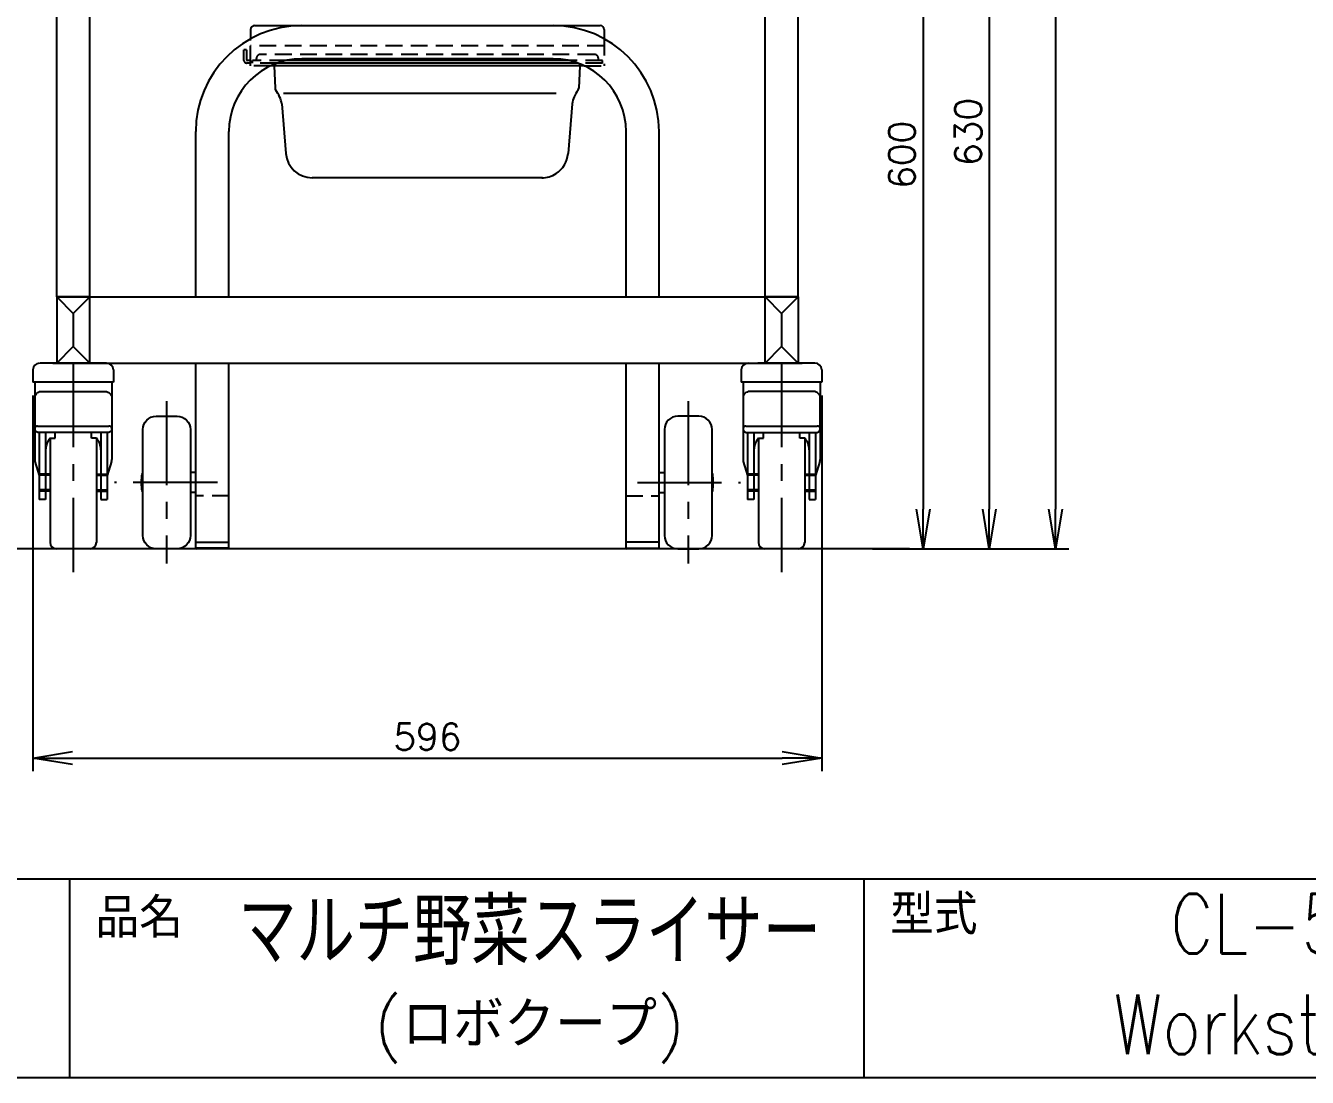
# Model space of a CAD drawing. Extents: x 230 to 4050, y 0 to 2754.
# Drawn here: x 2197 to 3165, y 0 to 794 of the extents above; entities that cross this region are included whole.
import ezdxf
from ezdxf.enums import TextEntityAlignment as Align

# ---------------------------------------------------------------- set-up
doc = ezdxf.new("R2010")
doc.units = 0
doc.header["$LTSCALE"] = 2
doc.linetypes.add('CENTER', pattern=[50.8, 31.75, -6.35, 6.35, -6.35])
doc.linetypes.add('HIDDEN', pattern=[9.525, 6.35, -3.175])
doc.layers.get('0').update_dxf_attribs({"linetype": 'CONTINUOUS'})
doc.layers.get('DEFPOINTS').update_dxf_attribs({"linetype": 'CONTINUOUS'})
for name, color, linetype in [('DANMEN', 7, 'CONTINUOUS'), ('SUNPOU', 7, 'CONTINUOUS'), ('WAKU', 7, 'CONTINUOUS')]:
    doc.layers.add(name, color=color, linetype=linetype)
doc.styles.get("Standard").update_dxf_attribs({"font": 'romans.shx', "bigfont": 'extfont.shx'})
doc.dimstyles.get("Standard").update_dxf_attribs({"dimscale": 10, "dimtxt": 2, "dimasz": 3, "dimexe": 1, "dimexo": 1, "dimgap": 0.6, "dimtad": 3, "dimdec": 0, "dimzin": 0, "dimdsep": 46, "dimtxsty": 'STANDARD', "dimblk1": 'OPEN', "dimblk2": 'OPEN', "dimsah": 1, "dimcen": 1.5, "dimadec": 0, "dimazin": 0, "dimtfac": 1, "dimtdec": 0, "dimtmove": 0, "dimatfit": 0, "dimldrblk": 'DOTSMALL', "dimfxl": 1, "dimtvp": 1, "dimtolj": 1, "dimtzin": 0, "dimarcsym": 0})

# ---------------------------------------------------------------- blocks, each defined once
blk = doc.blocks.new('_OPEN')
at = {"color": 0, "linetype": 'ByBlock'}
for p, q in [((-1, 0.167), (0, 0)), ((0, 0), (-1, -0.167)), ((0, 0), (-1, 0))]:
    blk.add_line(p, q, dxfattribs=at)
blk = doc.blocks.new('*D24')
at = {"layer": 'DEFPOINTS', "color": 0}
for p in [(2679.51, 1028.69), (2835.37, 399.16), (2924.81, 399.16)]:
    blk.add_point(p, dxfattribs=at)
at = {"layer": 'SUNPOU', "color": 0, "lineweight": -2}
for p, q in [((2689.51, 1028.69), (2934.81, 1028.69)), ((2924.81, 998.69), (2924.81, 429.16)), ((2845.37, 399.16), (2934.81, 399.16))]:
    blk.add_line(p, q, dxfattribs=at)
at = {"layer": 'SUNPOU', "color": 0, "lineweight": -2, "xscale": 30, "yscale": 30, "zscale": 30}
for p, rotation in [((2924.81, 1028.69), 90), ((2924.81, 399.16), 270)]:
    blk.add_blockref('_OPEN', p, dxfattribs=dict(at, rotation=rotation))
at = {"layer": 'SUNPOU', "color": 0, "insert": (2908.81, 713.92), "char_height": 20, "attachment_point": 5, "rotation": 90}
blk.add_mtext('\\A1;630', dxfattribs=at)
blk = doc.blocks.new('_DotSmall')
at = {"color": 0, "linetype": 'ByBlock', "const_width": 0.5}
blk.add_lwpolyline([(-0.0625, 0, 1), (0.0625, 0, 1)], format="xyb", close=True, dxfattribs=at)
blk = doc.blocks.new('*D35')
at = {"layer": 'DEFPOINTS', "color": 0}
for p in [(-3286.85, 875.75), (-3056.83, 274.91), (-3008.55, 274.91)]:
    blk.add_point(p, dxfattribs=at)
at = {"layer": 'SUNPOU', "color": 0, "lineweight": -2}
for p, q in [((-3276.85, 875.75), (-2998.55, 875.75)), ((-3008.55, 845.75), (-3008.55, 304.91)), ((-3046.83, 274.91), (-2998.55, 274.91))]:
    blk.add_line(p, q, dxfattribs=at)
at = {"layer": 'SUNPOU', "color": 0, "lineweight": -2, "xscale": 30, "yscale": 30, "zscale": 30}
for p, rotation in [((-3008.55, 875.75), 90), ((-3008.55, 274.91), 270)]:
    blk.add_blockref('_OPEN', p, dxfattribs=dict(at, rotation=rotation))
at = {"layer": 'SUNPOU', "color": 0, "insert": (-3024.55, 572.41), "char_height": 20, "attachment_point": 5, "rotation": 90}
blk.add_mtext('\\A1;600', dxfattribs=at)
blk = doc.blocks.new('*D28')
at = {"layer": 'DEFPOINTS', "color": 0}
for p in [(2202.43, 524.9), (2798.43, 524.9), (2798.43, 241.14)]:
    blk.add_point(p, dxfattribs=at)
at = {"layer": 'SUNPOU', "color": 0, "linetype": 'ByBlock', "lineweight": -2}
for p, q in [((2202.43, 514.9), (2202.43, 231.14)), ((2798.43, 514.9), (2798.43, 231.14)), ((2232.43, 241.14), (2768.43, 241.14))]:
    blk.add_line(p, q, dxfattribs=at)
at = {"layer": 'SUNPOU', "color": 0, "lineweight": -2, "xscale": 30, "yscale": 30, "zscale": 30, "rotation": 180}
blk.add_blockref('_OPEN', (2202.43, 241.14), dxfattribs=at)
at = {"layer": 'SUNPOU', "color": 0, "lineweight": -2, "xscale": 30, "yscale": 30, "zscale": 30}
blk.add_blockref('_OPEN', (2798.43, 241.14), dxfattribs=at)
at = {"layer": 'SUNPOU', "color": 0, "insert": (2500.43, 257.14), "char_height": 20, "attachment_point": 5}
blk.add_mtext('\\A1;596', dxfattribs=at)
blk = doc.blocks.new('*D31')
at = {"layer": 'DEFPOINTS', "color": 0}
for p in [(2694.93, 1319.16), (2885.37, 399.16), (2974.81, 399.16)]:
    blk.add_point(p, dxfattribs=at)
at = {"layer": 'SUNPOU', "color": 0, "lineweight": -2}
for p, q in [((2704.93, 1319.16), (2984.81, 1319.16)), ((2974.81, 1289.16), (2974.81, 429.16)), ((2895.37, 399.16), (2984.81, 399.16))]:
    blk.add_line(p, q, dxfattribs=at)
at = {"layer": 'SUNPOU', "color": 0, "lineweight": -2, "xscale": 30, "yscale": 30, "zscale": 30}
for p, rotation in [((2974.81, 1319.16), 90), ((2974.81, 399.16), 270)]:
    blk.add_blockref('_OPEN', p, dxfattribs=dict(at, rotation=rotation))
at = {"layer": 'SUNPOU', "color": 0, "insert": (2958.81, 859.16), "char_height": 20, "attachment_point": 5, "rotation": 90}
blk.add_mtext('\\A1;920', dxfattribs=at)
blk = doc.blocks.new('A$C28ef329a')
at = {"color": 2}
for p, q in [((-3662.93, 465.03), (-3662.93, 836.91)), ((-3637.93, 465.03), (-3637.93, 836.91)), ((-3127.93, 465.03), (-3127.93, 836.91)), ((-3102.93, 465.03), (-3102.93, 836.91)), ((-3513.47, 669.91), (-3252.47, 669.91)), ((-3516.47, 666.91), (-3516.47, 660.02)), ((-3249.47, 666.91), (-3249.47, 660.02)), ((-3264.46, 639.65), (-3501.34, 639.65)), ((-3264.46, 639.65), (-3500.36, 639.65)), ((-3498.8, 639.65), (-3498.05, 622.79)), ((-3269.28, 641.65), (-3496.52, 641.65)), ((-3276.22, 643.65), (-3489.57, 643.65)), ((-3287.86, 644.91), (-3477.86, 644.91)), ((-3267.79, 639.65), (-3268.55, 622.79)), ((-3492.98, 610.84), (-3489.89, 573.41)), ((-3285.8, 618.69), (-3491.65, 618.69)), ((-3273.62, 610.84), (-3276.71, 573.41)), ((-3557.93, 465.03), (-3557.93, 589.91)), ((-3532.93, 465.03), (-3532.93, 589.91)), ((-3232.93, 465.03), (-3232.93, 589.91)), ((-3207.93, 465.03), (-3207.93, 589.91)), ((-3295.91, 555.05), (-3469.96, 555.05)), ((-3662.93, 465.03), (-3637.93, 465.03)), ((-3662.93, 465.03), (-3650.43, 452.53)), ((-3637.93, 465.03), (-3650.43, 452.53)), ((-3637.93, 465.03), (-3557.93, 465.03)), ((-3557.93, 465.03), (-3207.93, 465.03)), ((-3207.93, 465.03), (-3127.93, 465.03)), ((-3127.93, 465.03), (-3115.43, 452.53)), ((-3102.93, 465.03), (-3127.93, 465.03)), ((-3102.93, 465.03), (-3115.43, 452.53)), ((-3650.43, 452.53), (-3650.43, 427.53)), ((-3115.43, 452.53), (-3115.43, 427.53)), ((-3662.93, 415.03), (-3650.43, 427.53)), ((-3637.93, 415.03), (-3650.43, 427.53)), ((-3127.93, 415.03), (-3115.43, 427.53)), ((-3102.93, 415.03), (-3115.43, 427.53)), ((-3680.93, 410.03), (-3680.93, 400.65)), ((-3625.43, 415.03), (-3675.43, 415.03)), ((-3665.93, 415.03), (-3557.93, 415.03)), ((-3619.93, 410.03), (-3619.93, 400.65)), ((-3557.93, 275.41), (-3557.93, 415.03)), ((-3557.93, 415.03), (-3207.93, 415.03)), ((-3532.93, 275.41), (-3532.93, 415.03)), ((-3232.93, 275.41), (-3232.93, 415.03)), ((-3207.93, 275.41), (-3207.93, 415.03)), ((-3207.93, 415.03), (-3099.93, 415.03)), ((-3145.93, 410.03), (-3145.93, 400.65)), ((-3090.43, 415.03), (-3133.43, 415.03)), ((-3084.93, 410.03), (-3084.93, 400.65)), ((-3619.93, 400.65), (-3680.93, 400.65)), ((-3679.59, 400.65), (-3679.59, 380.01)), ((-3621.28, 400.65), (-3621.28, 380.01)), ((-3084.93, 400.65), (-3145.93, 400.65)), ((-3144.59, 400.65), (-3144.59, 380.01)), ((-3086.28, 400.65), (-3086.28, 380.01)), ((-3679.59, 380.01), (-3679.59, 342.26)), ((-3621.28, 380.01), (-3621.28, 342.26)), ((-3144.59, 380.01), (-3144.59, 342.26)), ((-3086.28, 380.01), (-3086.28, 342.26)), ((-3677.35, 367.59), (-3623.47, 367.59)), ((-3676.14, 362.59), (-3676.14, 312.11)), ((-3671.34, 362.59), (-3671.34, 312.11)), ((-3667.93, 358.4), (-3667.93, 279.71)), ((-3667.93, 358.4), (-3664.18, 358.4)), ((-3664.18, 358.4), (-3664.18, 362.59)), ((-3636.69, 358.4), (-3636.69, 362.59)), ((-3632.93, 358.4), (-3636.69, 358.4)), ((-3632.93, 358.4), (-3632.93, 279.71)), ((-3629.53, 362.59), (-3629.53, 312.11)), ((-3624.73, 362.59), (-3624.73, 312.11)), ((-3142.35, 367.59), (-3088.47, 367.59)), ((-3141.14, 362.59), (-3141.14, 312.11)), ((-3136.34, 362.59), (-3136.34, 312.11)), ((-3132.93, 358.4), (-3132.93, 279.71)), ((-3132.93, 358.4), (-3129.18, 358.4)), ((-3129.18, 358.4), (-3129.18, 362.59)), ((-3101.69, 358.4), (-3101.69, 362.59)), ((-3097.93, 358.4), (-3101.69, 358.4)), ((-3097.93, 358.4), (-3097.93, 279.71)), ((-3094.53, 362.59), (-3094.53, 312.11)), ((-3089.73, 362.59), (-3089.73, 312.11)), ((-3679.37, 340.8), (-3676.14, 330.2)), ((-3621.49, 340.8), (-3624.73, 330.2)), ((-3144.37, 340.8), (-3141.14, 330.2)), ((-3086.49, 340.8), (-3089.73, 330.2)), ((-3667.93, 331.31), (-3676.14, 331.31)), ((-3667.93, 330.51), (-3676.14, 330.51)), ((-3632.93, 331.31), (-3624.73, 331.31)), ((-3632.93, 330.51), (-3624.73, 330.51)), ((-3557.93, 332.41), (-3561.93, 332.41)), ((-3207.93, 332.41), (-3203.93, 332.41)), ((-3132.93, 331.31), (-3141.14, 331.31)), ((-3132.93, 330.51), (-3141.14, 330.51)), ((-3097.93, 331.31), (-3089.73, 331.31)), ((-3097.93, 330.51), (-3089.73, 330.51)), ((-3667.93, 319.31), (-3676.14, 319.31)), ((-3667.93, 318.51), (-3676.14, 318.51)), ((-3671.34, 312.11), (-3676.14, 312.11)), ((-3632.93, 319.31), (-3624.73, 319.31)), ((-3632.93, 318.51), (-3624.73, 318.51)), ((-3629.53, 312.11), (-3624.73, 312.11)), ((-3557.93, 317.41), (-3561.93, 317.41)), ((-3207.93, 317.41), (-3203.93, 317.41)), ((-3132.93, 319.31), (-3141.14, 319.31)), ((-3132.93, 318.51), (-3141.14, 318.51)), ((-3136.34, 312.11), (-3141.14, 312.11)), ((-3097.93, 319.31), (-3089.73, 319.31)), ((-3097.93, 318.51), (-3089.73, 318.51)), ((-3094.53, 312.11), (-3089.73, 312.11)), ((-3637.73, 274.91), (-3663.13, 274.91)), ((-3557.93, 279.94), (-3532.93, 279.94)), ((-3557.93, 279.94), (-3532.93, 279.94)), ((-3532.93, 275.41), (-3557.93, 275.41)), ((-3532.93, 275.41), (-3557.93, 275.41)), ((-3207.93, 279.94), (-3232.93, 279.94)), ((-3232.93, 275.41), (-3207.93, 275.41)), ((-3102.73, 274.91), (-3128.13, 274.91))]:
    blk.add_line(p, q, dxfattribs=at)
at = {"color": 1, "linetype": 'CENTER'}
for p, q in [((-3650.43, 415.03), (-3650.43, 257.1)), ((-3115.43, 415.03), (-3115.43, 257.1)), ((-3579.93, 386.43), (-3579.93, 263.88)), ((-3185.93, 386.43), (-3185.93, 263.88)), ((-3541.58, 324.91), (-3619.29, 324.91)), ((-3224.29, 324.91), (-3146.58, 324.91))]:
    blk.add_line(p, q, dxfattribs=at)
at = {"color": 2}
for points in [[(-3662.93, 415.03), (-3637.93, 415.03), (-3637.93, 465.03), (-3662.93, 465.03)], [(-3102.93, 415.03), (-3127.93, 415.03), (-3127.93, 465.03), (-3102.93, 465.03)]]:
    blk.add_lwpolyline(points, close=True, dxfattribs=at)
for points in [[(-3674.59, 393.62), (-3626.28, 393.62, -0.414214), (-3621.28, 388.62), (-3621.28, 365.59, -0.414214), (-3624.28, 362.59), (-3676.59, 362.59, -0.414214), (-3679.59, 365.59), (-3679.59, 388.62, -0.414214)], [(-3091.28, 393.62), (-3139.59, 393.62, 0.414214), (-3144.59, 388.62), (-3144.59, 365.59, 0.414214), (-3141.59, 362.59), (-3089.28, 362.59, 0.414214), (-3086.28, 365.59), (-3086.28, 388.62, 0.414214)], [(-3571.93, 274.91), (-3587.93, 274.91, -0.414214), (-3597.93, 284.91), (-3597.93, 364.91, -0.414214), (-3587.93, 374.91), (-3571.93, 374.91, -0.414214), (-3561.93, 364.91), (-3561.93, 284.91, -0.414214)], [(-3193.93, 274.91), (-3177.93, 274.91, 0.414214), (-3167.93, 284.91), (-3167.93, 364.91, 0.414214), (-3177.93, 374.91), (-3193.93, 374.91, 0.414214), (-3203.93, 364.91), (-3203.93, 284.91, 0.414214)]]:
    blk.add_lwpolyline(points, format="xyb", close=True, dxfattribs=at)
for centre, radius, start, end in [((-3477.93, 589.91), 80, 90, 180), ((-3513.47, 666.91), 3, 90, 180), ((-3288.01, 589.91), 80, 0, 90), ((-3252.47, 666.91), 3, 0, 90), ((-3477.86, 589.91), 55, 90, 180), ((-3287.93, 589.91), 55, 0, 90), ((-3515.49, 607.2), 22.81, 9.19934, 37.62191), ((-3251.11, 607.2), 22.81, 142.37809, 170.80066), ((-3271.55, 622.95), 3, 322.37809, 356.98721), ((-3469.96, 575.05), 20, 184.71522, 270), ((-3296.64, 575.05), 20, 302.81759, 355.28478), ((-3296.64, 575.05), 20, 270, 302.81759), ((-3675.93, 410.03), 5, 90, 180), ((-3625.36, 409.58), 5.45, 4.7132, 90.73942), ((-3140.5, 409.58), 5.45, 89.26058, 175.2868), ((-3090.36, 409.58), 5.45, 4.7132, 90.73942), ((-3677.4, 365.41), 2.18, 88.79544, 184.51733), ((-3656.95, 349.1), 14.39, 139.75224, 178.23356), ((-3643.92, 349.1), 14.39, 1.76644, 40.24776), ((-3623.47, 365.41), 2.18, 355.48267, 91.20456), ((-3142.4, 365.41), 2.18, 88.79544, 184.51733), ((-3121.95, 349.1), 14.39, 139.75224, 178.23356), ((-3108.92, 349.1), 14.39, 1.76644, 40.24776), ((-3088.47, 365.41), 2.18, 355.48267, 91.20456), ((-3674.59, 342.26), 5, 180, 196.99244), ((-3626.28, 342.26), 5, 343.00756, 0), ((-3139.59, 342.26), 5, 180, 196.99244), ((-3091.28, 342.26), 5, 343.00756, 0), ((-3663.13, 279.71), 4.8, 180, 270), ((-3637.73, 279.71), 4.8, 270, 0), ((-3128.13, 279.71), 4.8, 180, 270), ((-3102.73, 279.71), 4.8, 270, 0)]:
    blk.add_arc(centre, radius, start, end, dxfattribs=at)
at = {"color": 2, "extrusion": (0, 0, -1)}
blk.add_ellipse((-3597.94, 324.96), major_axis=(0.01, 7.11), ratio=0.130573, start_param=3.120113, end_param=6.302984, dxfattribs=at)
at = {"color": 2}
blk.add_ellipse((-3167.93, 324.96), major_axis=(-0.01, 7.11), ratio=0.130573, start_param=3.120113, end_param=6.302984, dxfattribs=at)
for points in [[(-3557.93, 275.41), (-3557.93, 275.14), (-3557.71, 274.91), (-3557.44, 274.91)], [(-3532.93, 275.41), (-3532.93, 275.14), (-3533.16, 274.91), (-3533.42, 274.91)], [(-3532.93, 275.41), (-3532.93, 275.14), (-3533.16, 274.91), (-3533.42, 274.91)], [(-3232.93, 275.41), (-3232.93, 275.14), (-3232.71, 274.91), (-3232.44, 274.91)], [(-3207.93, 275.41), (-3207.93, 275.14), (-3208.16, 274.91), (-3208.42, 274.91)]]:
    blk.add_open_spline(points, degree=3, dxfattribs=at)
at = {"layer": 'DANMEN', "color": 4, "linetype": 'HIDDEN'}
for p, q in [((-3516.55, 639.65), (-3516.55, 659.98)), ((-3249.47, 660.02), (-3249.47, 639.65)), ((-3519.55, 651.65), (-3521.55, 651.65)), ((-3521.55, 643.65), (-3521.55, 651.65)), ((-3519.55, 651.65), (-3519.55, 644.15)), ((-3249.47, 654.69), (-3516.55, 654.69)), ((-3516.55, 648.69), (-3516.55, 654.69)), ((-3516.55, 641.65), (-3519.55, 641.65)), ((-3516.55, 643.65), (-3519.05, 643.65)), ((-3501.34, 639.65), (-3516.55, 639.65)), ((-3489.57, 643.65), (-3515.07, 643.65)), ((-3515.07, 641.65), (-3515.07, 643.65)), ((-3496.52, 641.65), (-3515.07, 641.65)), ((-3512.07, 643.65), (-3512.07, 645.15)), ((-3256.8, 648.15), (-3509.07, 648.15)), ((-3250.8, 643.65), (-3276.22, 643.65)), ((-3250.8, 641.65), (-3269.28, 641.65)), ((-3264.46, 639.65), (-3249.47, 639.65)), ((-3253.8, 643.65), (-3253.8, 645.15)), ((-3250.8, 641.65), (-3250.8, 643.65)), ((-3532.93, 314.91), (-3557.93, 314.91)), ((-3232.93, 314.91), (-3207.93, 314.91))]:
    blk.add_line(p, q, dxfattribs=at)
for centre, radius, start, end in [((-3519.55, 643.65), 2, 180, 270), ((-3519.05, 644.15), 0.5, 180, 270), ((-3509.07, 645.15), 3, 90, 180), ((-3256.8, 645.15), 3, 0, 90)]:
    blk.add_arc(centre, radius, start, end, dxfattribs=at)
at = {"layer": 'DANMEN', "color": 2}
blk.add_arc((-3495.05, 622.95), 3, 183.01279, 217.62191, dxfattribs=at)
at = {"layer": 'SUNPOU'}
dim = blk.add_linear_dim(base=(-3008.55, 274.91), p1=(-3286.85, 875.75), p2=(-3056.83, 274.91), angle=90, text='600', dimstyle='STANDARD', override={"dimpost": '', "dimarcsym": 1}, dxfattribs=at)
dim.commit()
dim.dimension.update_dxf_attribs({"geometry": '*D35', "text_midpoint": (-3008.55, 572.41), "dimtype": 128})

msp = doc.modelspace()

# ---------------------------------------------------------------- linework, layer by layer
at = {"color": 2}
msp.add_line((2864.43, 399.16), (288.61, 399.16), dxfattribs=at)
at = {"layer": 'WAKU', "color": 6}
for p, q in [((230, 150), (4050, 150)), ((230, 0), (4050, 0))]:
    msp.add_line(p, q, dxfattribs=at)
at = {"layer": 'WAKU', "color": 7}
for p, q in [((2230, 150), (2230, 0)), ((2830, 150), (2830, 0))]:
    msp.add_line(p, q, dxfattribs=at)

# ---------------------------------------------------------------- block references
at = {"color": 4, "linetype": 'HIDDEN'}
msp.add_blockref('A$C28ef329a', (5883.36, 124.25), dxfattribs=at)

# ---------------------------------------------------------------- texts
at = {"layer": 'WAKU'}
for s, p in [('品名', (2249.69, 105.43)), ('型式', (2849.89, 107.96))]:
    msp.add_text(s, height=30, dxfattribs=at).set_placement(p)
at = {"layer": 'WAKU', "color": 1, "width": 0.8}
for s, height, p in [('マルチ野菜スライサー', 50, (2577.56, 112.5)), ('CL-52E', 45, (3156.53, 116.04)), ('Workstation', 45, (3156.53, 41.04))]:
    msp.add_text(s, height=height, dxfattribs=at).set_placement(p, align=Align.MIDDLE)
at = {"layer": 'WAKU', "color": 1}
msp.add_text('(ロボクープ)', height=35, dxfattribs=at).set_placement((2577.56, 37.5), align=Align.MIDDLE)

# ---------------------------------------------------------------- dimensions: what is measured, and where the dimension line sits
at = {"layer": 'SUNPOU'}
for base, p1, p2, picture, middle in [((2974.81, 399.16), (2694.93, 1319.16), (2885.37, 399.16), '*D31', (2958.81, 859.16)), ((2924.81, 399.16), (2679.51, 1028.69), (2835.37, 399.16), '*D24', (2908.81, 713.92))]:
    dim = msp.add_linear_dim(base=base, p1=p1, p2=p2, angle=90, dimstyle='STANDARD', dxfattribs=at)
    dim.commit()
    dim.dimension.update_dxf_attribs({"geometry": picture, "text_midpoint": middle})
dim = msp.add_linear_dim(base=(2798.43, 241.14), p1=(2202.43, 524.9), p2=(2798.43, 524.9), dimstyle='STANDARD', override={"dimarcsym": 1}, dxfattribs=at)
dim.commit()
dim.dimension.update_dxf_attribs({"geometry": '*D28', "text_midpoint": (2500.43, 257.14)})

doc.saveas('drawing.dxf')
